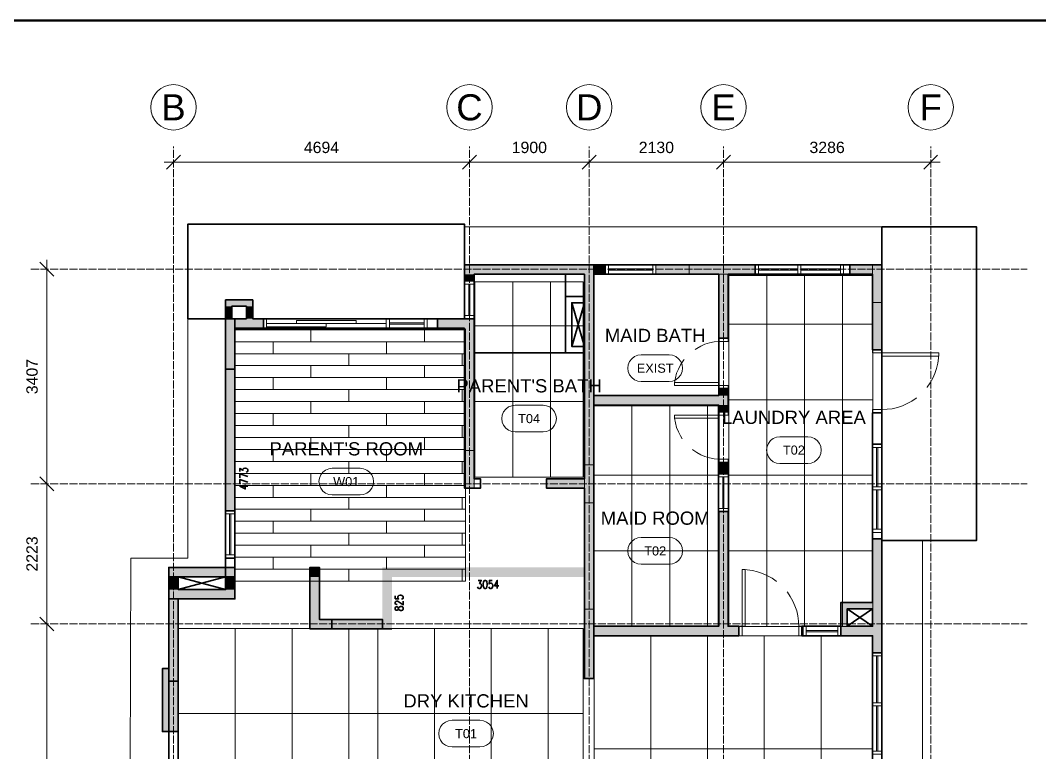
# Model space of a CAD drawing. Header units: millimetres. Extents: x 5 to 417, y 5 to 292.
# Drawn here: x 91.8 to 253.5, y 175.8 to 292 of the extents above; entities that cross this region are included whole.
import ezdxf
from ezdxf.enums import TextEntityAlignment as Align

# ---------------------------------------------------------------- set-up
doc = ezdxf.new("R2010")
doc.units = ezdxf.units.MM
doc.linetypes.add('DASHED', pattern=[1.524, 1.27, -0.254])
for name, color, linetype, lineweight in [('0-SHEET', 7, 'CONTINUOUS', 50), ('A-DOOR', 7, 'CONTINUOUS', 18), ('A-GRID', 8, 'DASHED', 13), ('A-GRID-TAG', 7, 'CONTINUOUS', 18), ('A-WALL', 250, 'CONTINUOUS', 35), ('A-WALL-FILL', 250, 'CONTINUOUS', 0), ('A-WALL-NEW', 5, 'CONTINUOUS', 35), ('A-WIND', 7, 'CONTINUOUS', 13), ('I-DIM', 5, 'CONTINUOUS', 13), ('I-FLOR', 8, 'CONTINUOUS', 9), ('I-ROOM', 7, 'CONTINUOUS', 13), ('I-TAG', 5, 'CONTINUOUS', 13)]:
    doc.layers.add(name, color=color, linetype=linetype, lineweight=lineweight)
doc.styles.get("Standard").update_dxf_attribs({"font": 'arial.ttf'})

msp = doc.modelspace()

# ---------------------------------------------------------------- hatches: boundary and pattern name
at = {"layer": 'A-WALL-FILL', "true_color": 0x4d4d4d}
h = msp.add_hatch(color=7, dxfattribs=at)
h.dxf.hatch_style = 1
h.paths.add_polyline_path([(182.78, 253.22), (162.28, 253.22), (182.78, 251.72), (182.78, 253.22)])
h = msp.add_hatch(color=7, dxfattribs=at)
h.dxf.hatch_style = 1
h.paths.add_polyline_path([(162.28, 253.22), (182.78, 251.72), (162.28, 251.72), (162.28, 253.22)])
h = msp.add_hatch(color=7, dxfattribs=at)
h.dxf.hatch_style = 1
h.paths.add_polyline_path([(184.62, 253.22), (182.78, 253.22), (184.62, 251.72), (184.62, 253.22)])
h = msp.add_hatch(color=7, dxfattribs=at)
h.dxf.hatch_style = 1
h.paths.add_polyline_path([(182.78, 253.22), (184.62, 251.72), (182.78, 251.72), (182.78, 253.22)])
h = msp.add_hatch(color=7, dxfattribs=at)
h.dxf.hatch_style = 1
h.paths.add_polyline_path([(197.88, 253.22), (192.62, 253.22), (197.88, 251.72), (197.88, 253.22)])
h = msp.add_hatch(color=7, dxfattribs=at)
h.dxf.hatch_style = 1
h.paths.add_polyline_path([(192.62, 253.22), (197.88, 251.72), (192.62, 251.72), (192.62, 253.22)])
h = msp.add_hatch(color=7, dxfattribs=at)
h.dxf.hatch_style = 1
h.paths.add_polyline_path([(208.37, 253.22), (197.88, 253.22), (208.37, 251.72), (208.37, 253.22)])
h = msp.add_hatch(color=7, dxfattribs=at)
h.dxf.hatch_style = 1
h.paths.add_polyline_path([(197.88, 253.22), (208.37, 251.72), (197.88, 251.72), (197.88, 253.22)])
h = msp.add_hatch(color=7, dxfattribs=at)
h.dxf.hatch_style = 1
h.paths.add_polyline_path([(226.97, 253.22), (223.37, 253.22), (226.97, 251.72), (226.97, 253.22)])
h = msp.add_hatch(color=7, dxfattribs=at)
h.dxf.hatch_style = 1
h.paths.add_polyline_path([(223.37, 253.22), (226.97, 251.72), (223.37, 251.72), (223.37, 253.22)])
h = msp.add_hatch(color=7, dxfattribs=at)
h.dxf.hatch_style = 1
h.paths.add_polyline_path([(228.47, 253.22), (226.97, 253.22), (228.47, 247.22), (228.47, 253.22)])
h = msp.add_hatch(color=7, dxfattribs=at)
h.dxf.hatch_style = 1
h.paths.add_polyline_path([(226.97, 253.22), (228.47, 247.22), (226.97, 247.22), (226.97, 253.22)])
h = msp.add_hatch(color=7, dxfattribs=at)
h.dxf.hatch_style = 1
h.paths.add_polyline_path([(163.78, 251.72), (162.28, 251.72), (163.78, 250.64), (163.78, 251.72)])
h = msp.add_hatch(color=7, dxfattribs=at)
h.dxf.hatch_style = 1
h.paths.add_polyline_path([(162.28, 251.72), (163.78, 250.64), (162.28, 250.64), (162.28, 251.72)])
h = msp.add_hatch(color=7, dxfattribs=at)
h.dxf.hatch_style = 1
h.paths.add_polyline_path([(182.78, 251.72), (181.28, 251.72), (182.78, 239.25), (182.78, 251.72)])
h = msp.add_hatch(color=7, dxfattribs=at)
h.dxf.hatch_style = 1
h.paths.add_polyline_path([(181.28, 251.72), (182.78, 239.25), (181.28, 239.25), (181.28, 251.72)])
h = msp.add_hatch(color=7, dxfattribs=at)
h.dxf.hatch_style = 1
h.paths.add_polyline_path([(204.07, 251.72), (202.57, 251.72), (204.07, 241.54), (204.07, 251.72)])
h = msp.add_hatch(color=7, dxfattribs=at)
h.dxf.hatch_style = 1
h.paths.add_polyline_path([(202.57, 251.72), (204.07, 241.54), (202.57, 241.54), (202.57, 251.72)])
h = msp.add_hatch(color=7, dxfattribs=at)
h.dxf.hatch_style = 1
h.paths.add_polyline_path([(128.67, 247.64), (124.35, 247.64), (128.67, 246.64), (128.67, 247.64)])
h = msp.add_hatch(color=7, dxfattribs=at)
h.dxf.hatch_style = 1
h.paths.add_polyline_path([(124.35, 247.64), (128.67, 246.64), (124.35, 246.64), (124.35, 247.64)])
h = msp.add_hatch(color=7, dxfattribs=at)
h.dxf.hatch_style = 1
h.paths.add_polyline_path([(125.35, 246.64), (124.35, 246.64), (125.35, 244.64), (125.35, 246.64)])
h = msp.add_hatch(color=7, dxfattribs=at)
h.dxf.hatch_style = 1
h.paths.add_polyline_path([(124.35, 246.64), (125.35, 244.64), (124.35, 244.64), (124.35, 246.64)])
h = msp.add_hatch(color=7, dxfattribs=at)
h.dxf.hatch_style = 1
h.paths.add_polyline_path([(128.67, 246.64), (127.67, 246.64), (128.67, 244.64), (128.67, 246.64)])
h = msp.add_hatch(color=7, dxfattribs=at)
h.dxf.hatch_style = 1
h.paths.add_polyline_path([(127.67, 246.64), (128.67, 244.64), (127.67, 244.64), (127.67, 246.64)])
h = msp.add_hatch(color=7, dxfattribs=at)
h.dxf.hatch_style = 1
h.paths.add_polyline_path([(228.47, 247.22), (226.97, 247.22), (228.47, 239.73), (228.47, 247.22)])
h = msp.add_hatch(color=7, dxfattribs=at)
h.dxf.hatch_style = 1
h.paths.add_polyline_path([(226.97, 247.22), (228.47, 239.73), (226.97, 239.73), (226.97, 247.22)])
h = msp.add_hatch(color=7, dxfattribs=at)
h.dxf.hatch_style = 1
h.paths.add_polyline_path([(130.35, 244.64), (124.35, 244.64), (130.35, 243.14), (130.35, 244.64)])
h = msp.add_hatch(color=7, dxfattribs=at)
h.dxf.hatch_style = 1
h.paths.add_polyline_path([(124.35, 244.64), (130.35, 243.14), (124.35, 243.14), (124.35, 244.64)])
h = msp.add_hatch(color=7, dxfattribs=at)
h.dxf.hatch_style = 1
h.paths.add_polyline_path([(124.35, 244.64), (124.35, 236.65), (125.85, 244.64), (124.35, 244.64)])
h = msp.add_hatch(color=7, dxfattribs=at)
h.dxf.hatch_style = 1
h.paths.add_polyline_path([(124.35, 236.65), (125.85, 244.64), (125.85, 236.65), (124.35, 236.65)])
h = msp.add_hatch(color=7, dxfattribs=at)
h.dxf.hatch_style = 1
h.paths.add_polyline_path([(163.78, 244.64), (157.98, 244.64), (163.78, 243.14), (163.78, 244.64)])
h = msp.add_hatch(color=7, dxfattribs=at)
h.dxf.hatch_style = 1
h.paths.add_polyline_path([(157.98, 244.64), (163.78, 243.14), (157.98, 243.14), (157.98, 244.64)])
h = msp.add_hatch(color=7, dxfattribs=at)
h.dxf.hatch_style = 1
h.paths.add_polyline_path([(125.85, 243.14), (124.35, 243.14), (125.85, 214.17), (125.85, 243.14)])
h = msp.add_hatch(color=7, dxfattribs=at)
h.dxf.hatch_style = 1
h.paths.add_polyline_path([(124.35, 243.14), (125.85, 214.17), (124.35, 214.17), (124.35, 243.14)])
h = msp.add_hatch(color=7, dxfattribs=at)
h.dxf.hatch_style = 1
h.paths.add_polyline_path([(163.78, 243.14), (162.28, 243.14), (163.78, 223.75), (163.78, 243.14)])
h = msp.add_hatch(color=7, dxfattribs=at)
h.dxf.hatch_style = 1
h.paths.add_polyline_path([(162.28, 243.14), (163.78, 223.75), (162.28, 223.75), (162.28, 243.14)])
h = msp.add_hatch(color=7, dxfattribs=at)
h.dxf.hatch_style = 1
h.paths.add_polyline_path([(182.78, 239.25), (181.28, 239.25), (182.78, 230.95), (182.78, 239.25)])
h = msp.add_hatch(color=7, dxfattribs=at)
h.dxf.hatch_style = 1
h.paths.add_polyline_path([(181.28, 239.25), (182.78, 230.95), (181.28, 230.95), (181.28, 239.25)])
h = msp.add_hatch(color=7, dxfattribs=at)
h.dxf.hatch_style = 1
h.paths.add_polyline_path([(204.07, 233.55), (202.57, 233.55), (204.07, 232.45), (204.07, 233.55)])
h = msp.add_hatch(color=7, dxfattribs=at)
h.dxf.hatch_style = 1
h.paths.add_polyline_path([(202.57, 233.55), (204.07, 232.45), (202.57, 232.45), (202.57, 233.55)])
h = msp.add_hatch(color=7, dxfattribs=at)
h.dxf.hatch_style = 1
h.paths.add_polyline_path([(204.07, 232.45), (182.78, 232.45), (204.07, 230.95), (204.07, 232.45)])
h = msp.add_hatch(color=7, dxfattribs=at)
h.dxf.hatch_style = 1
h.paths.add_polyline_path([(182.78, 232.45), (204.07, 230.95), (182.78, 230.95), (182.78, 232.45)])
h = msp.add_hatch(color=7, dxfattribs=at)
h.dxf.hatch_style = 1
h.paths.add_polyline_path([(182.78, 230.95), (181.28, 230.95), (182.78, 221.45), (182.78, 230.95)])
h = msp.add_hatch(color=7, dxfattribs=at)
h.dxf.hatch_style = 1
h.paths.add_polyline_path([(181.28, 230.95), (182.78, 221.45), (181.28, 221.45), (181.28, 230.95)])
h = msp.add_hatch(color=7, dxfattribs=at)
h.dxf.hatch_style = 1
h.paths.add_polyline_path([(204.07, 230.95), (202.57, 230.95), (204.07, 229.85), (204.07, 230.95)])
h = msp.add_hatch(color=7, dxfattribs=at)
h.dxf.hatch_style = 1
h.paths.add_polyline_path([(202.57, 230.95), (204.07, 229.85), (202.57, 229.85), (202.57, 230.95)])
h = msp.add_hatch(color=7, dxfattribs=at)
h.dxf.hatch_style = 1
h.paths.add_polyline_path([(163.78, 223.75), (162.28, 223.75), (163.78, 217.75), (163.78, 223.75)])
h = msp.add_hatch(color=7, dxfattribs=at)
h.dxf.hatch_style = 1
h.paths.add_polyline_path([(162.28, 223.75), (163.78, 217.75), (162.28, 217.75), (162.28, 223.75)])
h = msp.add_hatch(color=7, dxfattribs=at)
h.dxf.hatch_style = 1
h.paths.add_polyline_path([(204.07, 221.85), (202.57, 221.85), (204.07, 220.05), (204.07, 221.85)])
h = msp.add_hatch(color=7, dxfattribs=at)
h.dxf.hatch_style = 1
h.paths.add_polyline_path([(202.57, 221.85), (204.07, 220.05), (202.57, 220.05), (202.57, 221.85)])
h = msp.add_hatch(color=7, dxfattribs=at)
h.dxf.hatch_style = 1
h.paths.add_polyline_path([(182.78, 221.45), (181.28, 221.45), (182.78, 215.45), (182.78, 221.45)])
h = msp.add_hatch(color=7, dxfattribs=at)
h.dxf.hatch_style = 1
h.paths.add_polyline_path([(181.28, 221.45), (182.78, 215.45), (181.28, 215.45), (181.28, 221.45)])
h = msp.add_hatch(color=7, dxfattribs=at)
h.dxf.hatch_style = 1
h.paths.add_polyline_path([(181.28, 219.25), (175.28, 219.25), (181.28, 217.75), (181.28, 219.25)])
h = msp.add_hatch(color=7, dxfattribs=at)
h.dxf.hatch_style = 1
h.paths.add_polyline_path([(175.28, 219.25), (181.28, 217.75), (175.28, 217.75), (175.28, 219.25)])
h = msp.add_hatch(color=7, dxfattribs=at)
h.dxf.hatch_style = 1
h.paths.add_polyline_path([(182.78, 215.45), (181.28, 215.45), (182.78, 198.53), (182.78, 215.45)])
h = msp.add_hatch(color=7, dxfattribs=at)
h.dxf.hatch_style = 1
h.paths.add_polyline_path([(181.28, 215.45), (182.78, 198.53), (181.28, 198.53), (181.28, 215.45)])
h = msp.add_hatch(color=7, dxfattribs=at)
h.dxf.hatch_style = 1
h.paths.add_polyline_path([(204.07, 214.05), (202.57, 214.05), (204.07, 195.83), (204.07, 214.05)])
h = msp.add_hatch(color=7, dxfattribs=at)
h.dxf.hatch_style = 1
h.paths.add_polyline_path([(202.57, 214.05), (204.07, 195.83), (202.57, 195.83), (202.57, 214.05)])
h = msp.add_hatch(color=7, dxfattribs=at)
h.dxf.hatch_style = 1
h.paths.add_polyline_path([(228.47, 209.73), (226.97, 209.73), (228.47, 199.63), (228.47, 209.73)])
h = msp.add_hatch(color=7, dxfattribs=at)
h.dxf.hatch_style = 1
h.paths.add_polyline_path([(226.97, 209.73), (228.47, 199.63), (226.97, 199.63), (226.97, 209.73)])
h = msp.add_hatch(color=7, dxfattribs=at)
h.dxf.hatch_style = 1
h.paths.add_polyline_path([(125.85, 205.17), (115.35, 205.17), (125.85, 203.67), (125.85, 205.17)])
h = msp.add_hatch(color=7, dxfattribs=at)
h.dxf.hatch_style = 1
h.paths.add_polyline_path([(115.35, 205.17), (125.85, 203.67), (115.35, 203.67), (115.35, 205.17)])
h = msp.add_hatch(color=7, dxfattribs=at)
h.dxf.hatch_style = 1
h.paths.add_polyline_path([(116.85, 203.67), (115.35, 203.67), (116.85, 201.67), (116.85, 203.67)])
h = msp.add_hatch(color=7, dxfattribs=at)
h.dxf.hatch_style = 1
h.paths.add_polyline_path([(115.35, 203.67), (116.85, 201.67), (115.35, 201.67), (115.35, 203.67)])
h = msp.add_hatch(color=7, dxfattribs=at)
h.dxf.hatch_style = 1
h.paths.add_polyline_path([(125.85, 203.67), (124.35, 203.67), (125.85, 201.67), (125.85, 203.67)])
h = msp.add_hatch(color=7, dxfattribs=at)
h.dxf.hatch_style = 1
h.paths.add_polyline_path([(124.35, 203.67), (125.85, 201.67), (124.35, 201.67), (124.35, 203.67)])
h = msp.add_hatch(color=7, dxfattribs=at)
h.dxf.hatch_style = 1
h.paths.add_polyline_path([(125.85, 201.67), (115.35, 201.67), (125.85, 200.17), (125.85, 201.67)])
h = msp.add_hatch(color=7, dxfattribs=at)
h.dxf.hatch_style = 1
h.paths.add_polyline_path([(115.35, 201.67), (125.85, 200.17), (115.35, 200.17), (115.35, 201.67)])
h = msp.add_hatch(color=7, dxfattribs=at)
h.dxf.hatch_style = 1
h.paths.add_polyline_path([(116.85, 200.17), (115.35, 200.17), (116.85, 189.13), (116.85, 200.17)])
h = msp.add_hatch(color=7, dxfattribs=at)
h.dxf.hatch_style = 1
h.paths.add_polyline_path([(115.35, 200.17), (116.85, 189.13), (115.35, 189.13), (115.35, 200.17)])
h = msp.add_hatch(color=7, dxfattribs=at)
h.dxf.hatch_style = 1
h.paths.add_polyline_path([(228.47, 199.63), (221.97, 199.63), (228.47, 198.63), (228.47, 199.63)])
h = msp.add_hatch(color=7, dxfattribs=at)
h.dxf.hatch_style = 1
h.paths.add_polyline_path([(221.97, 199.63), (228.47, 198.63), (221.97, 198.63), (221.97, 199.63)])
h = msp.add_hatch(color=7, dxfattribs=at)
h.dxf.hatch_style = 1
h.paths.add_polyline_path([(182.78, 198.53), (181.28, 198.53), (182.78, 187.53), (182.78, 198.53)])
h = msp.add_hatch(color=7, dxfattribs=at)
h.dxf.hatch_style = 1
h.paths.add_polyline_path([(181.28, 198.53), (182.78, 187.53), (181.28, 187.53), (181.28, 198.53)])
h = msp.add_hatch(color=7, dxfattribs=at)
h.dxf.hatch_style = 1
h.paths.add_polyline_path([(222.97, 198.63), (221.97, 198.63), (222.97, 195.83), (222.97, 198.63)])
h = msp.add_hatch(color=7, dxfattribs=at)
h.dxf.hatch_style = 1
h.paths.add_polyline_path([(221.97, 198.63), (222.97, 195.83), (221.97, 195.83), (221.97, 198.63)])
h = msp.add_hatch(color=7, dxfattribs=at)
h.dxf.hatch_style = 1
h.paths.add_polyline_path([(228.47, 198.63), (226.97, 198.63), (228.47, 195.83), (228.47, 198.63)])
h = msp.add_hatch(color=7, dxfattribs=at)
h.dxf.hatch_style = 1
h.paths.add_polyline_path([(226.97, 198.63), (228.47, 195.83), (226.97, 195.83), (226.97, 198.63)])
h = msp.add_hatch(color=7, dxfattribs=at)
h.dxf.hatch_style = 1
h.paths.add_polyline_path([(141.24, 195.43), (149.24, 195.43), (141.24, 196.93), (141.24, 195.43)])
h = msp.add_hatch(color=7, dxfattribs=at)
h.dxf.hatch_style = 1
h.paths.add_polyline_path([(149.24, 195.43), (141.24, 196.93), (149.24, 196.93), (149.24, 195.43)])
h = msp.add_hatch(color=7, dxfattribs=at)
h.dxf.hatch_style = 1
h.paths.add_polyline_path([(205.79, 195.83), (182.78, 195.83), (205.79, 194.33), (205.79, 195.83)])
h = msp.add_hatch(color=7, dxfattribs=at)
h.dxf.hatch_style = 1
h.paths.add_polyline_path([(182.78, 195.83), (205.79, 194.33), (182.78, 194.33), (182.78, 195.83)])
h = msp.add_hatch(color=7, dxfattribs=at)
h.dxf.hatch_style = 1
h.paths.add_polyline_path([(228.47, 195.83), (221.97, 195.83), (228.47, 194.33), (228.47, 195.83)])
h = msp.add_hatch(color=7, dxfattribs=at)
h.dxf.hatch_style = 1
h.paths.add_polyline_path([(221.97, 195.83), (228.47, 194.33), (221.97, 194.33), (221.97, 195.83)])
h = msp.add_hatch(color=7, dxfattribs=at)
h.dxf.hatch_style = 1
h.paths.add_polyline_path([(228.47, 194.33), (226.97, 194.33), (228.47, 191.63), (228.47, 194.33)])
h = msp.add_hatch(color=7, dxfattribs=at)
h.dxf.hatch_style = 1
h.paths.add_polyline_path([(226.97, 194.33), (228.47, 191.63), (226.97, 191.63), (226.97, 194.33)])
h = msp.add_hatch(color=7, dxfattribs=at)
h.dxf.hatch_style = 1
h.paths.add_polyline_path([(115.35, 189.13), (114.35, 189.13), (115.35, 179.13), (115.35, 189.13)])
h = msp.add_hatch(color=7, dxfattribs=at)
h.dxf.hatch_style = 1
h.paths.add_polyline_path([(114.35, 189.13), (115.35, 179.13), (114.35, 179.13), (114.35, 189.13)])
h = msp.add_hatch(color=7, dxfattribs=at)
h.dxf.hatch_style = 1
h.paths.add_polyline_path([(116.85, 189.13), (115.35, 189.13), (116.85, 179.13), (116.85, 189.13)])
h = msp.add_hatch(color=7, dxfattribs=at)
h.dxf.hatch_style = 1
h.paths.add_polyline_path([(115.35, 189.13), (116.85, 179.13), (115.35, 179.13), (115.35, 189.13)])
h = msp.add_hatch(color=7, dxfattribs=at)
h.dxf.hatch_style = 1
h.paths.add_polyline_path([(116.85, 179.13), (116.85, 187.13), (115.35, 179.13), (116.85, 179.13)])
h = msp.add_hatch(color=7, dxfattribs=at)
h.dxf.hatch_style = 1
h.paths.add_polyline_path([(116.85, 187.13), (115.35, 179.13), (115.35, 187.13), (116.85, 187.13)])
at = {"layer": 'A-WALL-NEW', "true_color": 0x4554a5}
h = msp.add_hatch(color=7, dxfattribs=at)
h.dxf.hatch_style = 1
h.paths.add_polyline_path([(139.24, 205.17), (137.74, 205.17), (139.24, 203.67), (139.24, 205.17)])
h = msp.add_hatch(color=7, dxfattribs=at)
h.dxf.hatch_style = 1
h.paths.add_polyline_path([(137.74, 205.17), (139.24, 203.67), (137.74, 203.67), (137.74, 205.17)])
h = msp.add_hatch(color=7, dxfattribs=at)
h.dxf.hatch_style = 1
h.paths.add_polyline_path([(181.28, 205.17), (149.24, 205.17), (181.28, 203.67), (181.28, 205.17)])
h = msp.add_hatch(color=7, dxfattribs=at)
h.dxf.hatch_style = 1
h.paths.add_polyline_path([(149.24, 205.17), (181.28, 203.67), (149.24, 203.67), (149.24, 205.17)])
h = msp.add_hatch(color=7, dxfattribs=at)
h.dxf.hatch_style = 1
h.paths.add_polyline_path([(139.24, 203.67), (137.74, 203.67), (139.24, 196.93), (139.24, 203.67)])
h = msp.add_hatch(color=7, dxfattribs=at)
h.dxf.hatch_style = 1
h.paths.add_polyline_path([(137.74, 203.67), (139.24, 196.93), (137.74, 196.93), (137.74, 203.67)])
h = msp.add_hatch(color=7, dxfattribs=at)
h.dxf.hatch_style = 1
h.paths.add_polyline_path([(150.74, 203.67), (149.24, 203.67), (150.74, 195.43), (150.74, 203.67)])
h = msp.add_hatch(color=7, dxfattribs=at)
h.dxf.hatch_style = 1
h.paths.add_polyline_path([(149.24, 203.67), (150.74, 195.43), (149.24, 195.43), (149.24, 203.67)])
h = msp.add_hatch(color=7, dxfattribs=at)
h.dxf.hatch_style = 1
h.paths.add_polyline_path([(141.24, 196.93), (137.74, 196.93), (141.24, 195.43), (141.24, 196.93)])
h = msp.add_hatch(color=7, dxfattribs=at)
h.dxf.hatch_style = 1
h.paths.add_polyline_path([(137.74, 196.93), (141.24, 195.43), (137.74, 195.43), (137.74, 196.93)])

# ---------------------------------------------------------------- linework, layer by layer
at = {"layer": '0-SHEET'}
msp.add_lwpolyline([(5, 5), (415, 5), (415, 292), (5, 292)], close=True, dxfattribs=at)
at = {"layer": 'A-DOOR'}
for points in [[(184.62, 253.22), (192.62, 253.22), (192.62, 251.72), (184.62, 251.72), (184.62, 253.22)], [(185.12, 253.22), (184.62, 253.22), (184.62, 251.72), (185.12, 251.72), (185.12, 253.22)], [(192.12, 252.56), (185.12, 252.56)], [(192.12, 252.36), (185.12, 252.36)], [(192.62, 253.22), (192.12, 253.22), (192.12, 251.72), (192.62, 251.72), (192.62, 253.22)], [(208.37, 253.22), (222.37, 253.22), (222.37, 251.72), (208.37, 251.72), (208.37, 253.22)], [(208.87, 253.22), (208.37, 253.22), (208.37, 251.72), (208.87, 251.72), (208.87, 253.22)], [(215.11, 252.56), (208.87, 252.56)], [(215.11, 252.36), (208.87, 252.36)], [(215.61, 253.22), (215.11, 253.22), (215.11, 251.72), (215.61, 251.72), (215.61, 253.22)], [(221.87, 252.56), (215.61, 252.56)], [(221.87, 252.36), (215.61, 252.36)], [(222.37, 253.22), (221.87, 253.22), (221.87, 251.72), (222.37, 251.72), (222.37, 253.22)], [(162.28, 244.64), (162.28, 250.64), (163.78, 250.64), (163.78, 244.64), (162.28, 244.64)], [(162.28, 250.64), (162.28, 250.14), (163.78, 250.14), (163.78, 250.64), (162.28, 250.64)], [(162.92, 250.14), (162.92, 245.14)], [(163.12, 250.14), (163.12, 245.14)], [(130.35, 244.64), (130.35, 243.14), (156.34, 243.14), (156.34, 244.64), (130.35, 244.64)], [(130.85, 244.64), (130.35, 244.64), (130.35, 243.14), (130.85, 243.14), (130.85, 244.64)], [(145.08, 244.38), (145.08, 243.88), (135.59, 243.88), (135.59, 244.38), (145.08, 244.38)], [(150.34, 244.64), (149.84, 244.64), (149.84, 243.14), (150.34, 243.14), (150.34, 244.64)], [(156.34, 244.64), (155.84, 244.64), (155.84, 243.14), (156.34, 243.14), (156.34, 244.64)], [(162.28, 245.14), (162.28, 244.64), (163.78, 244.64), (163.78, 245.14), (162.28, 245.14)], [(149.84, 243.88), (130.85, 243.88)], [(140.34, 243.88), (140.34, 243.38), (130.85, 243.38), (130.85, 243.88), (140.34, 243.88)], [(150.34, 243.98), (155.84, 243.98)], [(150.34, 243.78), (155.84, 243.78)], [(202.57, 241.05), (201.83, 240.97), (201.11, 240.81), (200.39, 240.59), (199.72, 240.31), (199.08, 239.95), (198.84, 239.79)], [(204.07, 241.05), (204.07, 241.54), (202.57, 241.54), (202.57, 241.05), (204.07, 241.05)], [(226.97, 239.73), (226.97, 239.23), (228.47, 239.23), (228.47, 239.73), (226.97, 239.73)], [(197.1, 238.17), (196.92, 237.95), (196.52, 237.33), (196.18, 236.67), (195.9, 235.99), (195.7, 235.27), (195.58, 234.55)], [(228.47, 239.23), (228.47, 238.73), (237.47, 238.73), (237.47, 239.23), (228.47, 239.23)], [(235.61, 233.77), (235.65, 233.81), (236.11, 234.49), (236.53, 235.21), (236.85, 235.97), (237.13, 236.77), (237.31, 237.57), (237.43, 238.39), (237.47, 239.23)], [(202.57, 234.05), (202.57, 234.55), (195.58, 234.55), (195.58, 234.05), (202.57, 234.05)], [(204.07, 233.55), (204.07, 234.05), (202.57, 234.05), (202.57, 233.55), (204.07, 233.55)], [(228.47, 230.23), (229.29, 230.27), (230.11, 230.37), (230.93, 230.57), (231.71, 230.83), (232.47, 231.17), (233.21, 231.57), (233.89, 232.05), (233.93, 232.07)], [(204.07, 229.85), (204.07, 229.35), (202.57, 229.35), (202.57, 229.85), (204.07, 229.85)], [(226.97, 230.23), (226.97, 229.73), (228.47, 229.73), (228.47, 230.23), (226.97, 230.23)], [(202.57, 229.35), (202.57, 228.85), (195.58, 228.85), (195.58, 229.35), (202.57, 229.35)], [(196.8, 225.61), (196.52, 226.05), (196.18, 226.71), (195.9, 227.41), (195.7, 228.11), (195.58, 228.85)], [(228.47, 224.73), (228.47, 210.73), (226.97, 210.73), (226.97, 224.73), (228.47, 224.73)], [(228.47, 224.23), (228.47, 224.73), (226.97, 224.73), (226.97, 224.23), (228.47, 224.23)], [(202.57, 222.35), (201.83, 222.41), (201.11, 222.57), (200.39, 222.79), (199.72, 223.07), (199.08, 223.43), (198.46, 223.85), (198.44, 223.87)], [(227.61, 217.97), (227.61, 224.23)], [(227.81, 217.97), (227.81, 224.23)], [(204.07, 222.35), (204.07, 221.85), (202.57, 221.85), (202.57, 222.35), (204.07, 222.35)], [(202.57, 214.05), (202.57, 220.05), (204.07, 220.05), (204.07, 214.05), (202.57, 214.05)], [(202.57, 220.05), (202.57, 219.55), (204.07, 219.55), (204.07, 220.05), (202.57, 220.05)], [(203.21, 219.55), (203.21, 214.55)], [(203.41, 219.55), (203.41, 214.55)], [(228.47, 217.47), (228.47, 217.97), (226.97, 217.97), (226.97, 217.47), (228.47, 217.47)], [(227.61, 211.23), (227.61, 217.47)], [(227.81, 211.23), (227.81, 217.47)], [(124.35, 206.67), (124.35, 214.17), (125.85, 214.17), (125.85, 206.67), (124.35, 206.67)], [(124.35, 214.17), (124.35, 213.67), (125.85, 213.67), (125.85, 214.17), (124.35, 214.17)], [(124.99, 213.67), (124.99, 207.17)], [(125.19, 213.67), (125.19, 207.17)], [(202.57, 214.55), (202.57, 214.05), (204.07, 214.05), (204.07, 214.55), (202.57, 214.55)], [(228.47, 210.73), (228.47, 211.23), (226.97, 211.23), (226.97, 210.73), (228.47, 210.73)], [(124.35, 207.17), (124.35, 206.67), (125.85, 206.67), (125.85, 207.17), (124.35, 207.17)], [(206.29, 195.83), (206.79, 195.83), (206.79, 204.83), (206.29, 204.83), (206.29, 195.83)], [(211.75, 202.97), (211.71, 203.01), (211.03, 203.47), (210.29, 203.87), (209.53, 204.21), (208.75, 204.47), (207.93, 204.67), (207.11, 204.79), (206.29, 204.83)], [(215.29, 195.83), (215.25, 196.65), (215.13, 197.47), (214.95, 198.29), (214.67, 199.07), (214.35, 199.83), (213.93, 200.55), (213.47, 201.25), (213.43, 201.29)], [(205.79, 194.33), (206.29, 194.33), (206.29, 195.83), (205.79, 195.83), (205.79, 194.33)], [(215.29, 194.33), (215.79, 194.33), (215.79, 195.83), (215.29, 195.83), (215.29, 194.33)], [(221.97, 194.33), (215.97, 194.33), (215.97, 195.83), (221.97, 195.83), (221.97, 194.33)], [(215.97, 194.33), (216.47, 194.33), (216.47, 195.83), (215.97, 195.83), (215.97, 194.33)], [(221.47, 194.33), (221.97, 194.33), (221.97, 195.83), (221.47, 195.83), (221.47, 194.33)], [(216.47, 195.17), (221.47, 195.17)], [(216.47, 194.97), (221.47, 194.97)], [(228.47, 191.63), (228.47, 167.62), (226.97, 167.62), (226.97, 191.63), (228.47, 191.63)], [(228.47, 191.13), (228.47, 191.63), (226.97, 191.63), (226.97, 191.13), (228.47, 191.13)], [(227.61, 183.71), (227.61, 191.13)], [(227.81, 183.71), (227.81, 191.13)], [(228.47, 183.21), (228.47, 183.71), (226.97, 183.71), (226.97, 183.21), (228.47, 183.21)], [(227.61, 176.04), (227.61, 183.21)], [(227.81, 176.04), (227.81, 183.21)], [(228.47, 175.54), (228.47, 176.04), (226.97, 176.04), (226.97, 175.54), (228.47, 175.54)]]:
    msp.add_lwpolyline(points, dxfattribs=at)
at = {"layer": 'A-GRID'}
for p, q in [((116.1, 37), (116.1, 272)), ((163.04, 37), (163.04, 272)), ((182.04, 37), (182.04, 272)), ((203.34, 37), (203.34, 272)), ((236.2, 37), (236.2, 272)), ((93.5, 252.5), (251.5, 252.5)), ((93.5, 218.43), (251.5, 218.43)), ((93.5, 196.2), (251.5, 196.2))]:
    msp.add_line(p, q, dxfattribs=at)
at = {"layer": 'A-GRID-TAG'}
for centre in [(116.1, 278.2), (163.04, 278.2), (182.04, 278.2), (203.34, 278.2), (236.2, 278.2)]:
    msp.add_circle(centre, 3.6, dxfattribs=at)
at = {"layer": 'A-WALL'}
for points in [[(162.28, 244.64), (162.28, 259.64), (124.35, 259.64), (118.35, 259.64), (118.35, 244.64), (124.35, 244.64)], [(162.28, 259.22), (162.28, 253.22)], [(228.47, 259.22), (228.47, 209.47), (243.47, 209.47), (243.47, 259.22), (228.47, 259.22)], [(181.28, 195.43), (181.28, 217.75), (175.28, 217.75), (175.28, 219.25), (181.28, 219.25), (181.28, 239.25), (181.28, 251.72), (163.78, 251.72), (163.78, 250.64), (162.28, 250.64), (162.28, 251.72), (162.28, 253.22), (178.28, 253.22), (181.28, 253.22), (182.78, 253.22), (182.78, 195.91)], [(182.78, 189.33), (182.78, 194.33), (205.79, 194.33), (205.79, 195.83), (204.07, 195.83), (204.07, 214.05), (202.57, 214.05), (202.57, 195.83), (182.78, 195.83), (182.78, 230.95), (202.57, 230.95), (202.57, 229.85), (204.07, 229.85), (204.07, 233.55), (202.57, 233.55), (202.57, 232.45), (182.78, 232.45), (182.78, 251.72), (202.57, 251.72), (202.57, 241.54), (204.07, 241.54), (204.07, 251.72), (208.37, 251.72), (208.37, 253.22), (182.78, 253.22), (182.78, 251.72)], [(208.37, 251.72), (223.37, 251.72), (223.37, 253.22), (208.37, 253.22), (208.37, 251.72)], [(223.37, 253.22), (223.37, 251.72), (226.97, 251.72), (226.97, 239.73), (228.47, 239.73), (228.47, 251.72), (228.47, 253.22), (223.37, 253.22)], [(162.28, 244.64), (163.78, 244.64), (163.78, 250.64), (162.28, 250.64), (162.28, 244.64)], [(181.28, 251.72), (178.28, 251.72), (178.28, 239.25), (181.28, 239.25)], [(125.67, 214.17), (124.35, 214.17), (124.35, 247.64), (125.85, 247.64), (128.67, 247.64), (128.67, 244.64), (130.35, 244.64), (130.35, 243.14), (125.85, 243.14), (125.85, 214.17), (125.85, 206.67), (124.35, 206.67), (124.35, 214.17), (125.85, 214.17)], [(181.28, 248.18), (178.28, 248.18)], [(127.67, 246.64), (125.35, 246.64), (125.35, 244.64), (127.67, 244.64), (127.67, 246.64)], [(181.28, 247.18), (179.28, 247.18), (179.28, 240.25), (181.28, 240.25)], [(179.28, 247.18), (181.28, 240.25)], [(179.28, 240.25), (181.28, 247.18)], [(124.35, 236.65), (124.35, 244.64), (125.85, 244.64), (125.85, 236.65), (124.35, 236.65)], [(130.35, 243.14), (157.98, 243.14), (157.98, 244.64), (130.35, 244.64), (130.35, 243.14)], [(162.28, 243.14), (157.98, 243.14), (157.98, 244.64), (162.28, 244.64), (163.78, 244.64), (163.78, 243.14), (163.78, 219.25), (164.78, 219.25), (164.78, 217.75), (163.78, 217.75), (162.28, 217.75), (162.28, 243.14)], [(202.57, 233.55), (202.57, 241.54)], [(178.28, 239.25), (163.78, 239.25)], [(202.57, 221.85), (202.57, 229.85)], [(226.97, 229.73), (228.47, 229.73), (228.47, 224.73), (226.97, 224.73), (226.97, 229.73)], [(226.97, 224.73), (228.47, 224.73), (228.47, 209.73), (226.97, 209.73), (226.97, 224.73)], [(204.07, 221.85), (202.57, 221.85), (202.57, 220.05), (204.07, 220.05), (204.07, 221.85)], [(126.63, 220.39), (126.63, 220.89), (127.11, 220.61), (127.11, 220.75), (127.17, 220.85), (127.23, 220.89), (127.41, 220.93), (127.53, 220.93), (127.71, 220.89), (127.83, 220.79), (127.89, 220.67), (127.89, 220.53), (127.83, 220.39), (127.77, 220.35), (127.65, 220.31)], [(126.63, 219.41), (126.63, 220.03), (127.89, 219.59)], [(126.63, 218.51), (126.63, 219.15), (127.89, 218.69)], [(127.89, 218.07), (126.63, 218.07), (127.47, 217.63), (127.47, 218.29)], [(226.97, 209.73), (226.97, 199.63), (221.97, 199.63), (221.97, 195.83), (221.97, 194.33), (226.97, 194.33), (226.97, 191.63), (228.47, 191.63), (228.47, 209.73), (226.97, 209.73)], [(125.85, 205.17), (125.85, 206.67), (124.35, 206.67), (124.35, 203.67)], [(115.35, 200.17), (125.85, 200.17), (125.85, 205.17), (115.35, 205.17), (115.35, 200.17)], [(149.24, 196.93), (139.24, 196.93), (139.24, 203.67), (139.24, 205.17), (137.74, 205.17), (137.74, 203.67)], [(115.35, 179.13), (116.85, 179.13), (116.85, 200.17), (125.85, 200.17), (125.85, 203.67), (115.35, 203.67), (115.35, 179.13), (116.85, 179.13)], [(124.35, 203.67), (116.85, 201.67), (116.85, 203.67), (124.35, 203.67), (124.35, 201.67), (116.85, 201.67)], [(124.35, 201.67), (116.85, 203.67)], [(137.74, 203.67), (137.74, 195.43), (150.74, 195.43)], [(164.42, 203.11), (164.92, 203.11), (164.64, 202.63), (164.78, 202.63), (164.86, 202.57), (164.92, 202.51), (164.96, 202.33), (164.96, 202.21), (164.92, 202.03), (164.82, 201.91), (164.68, 201.85), (164.56, 201.85), (164.42, 201.91), (164.38, 201.97), (164.34, 202.09)], [(165.5, 203.11), (165.36, 203.05), (165.28, 202.87), (165.22, 202.57), (165.22, 202.39), (165.28, 202.09), (165.36, 201.91), (165.5, 201.85), (165.58, 201.85), (165.72, 201.91), (165.8, 202.09), (165.86, 202.39), (165.86, 202.57), (165.8, 202.87), (165.72, 203.05), (165.58, 203.11), (165.5, 203.11)], [(166.66, 203.11), (166.2, 203.11), (166.16, 202.57), (166.2, 202.63), (166.34, 202.69), (166.48, 202.69), (166.6, 202.63), (166.7, 202.51), (166.74, 202.33), (166.74, 202.21), (166.7, 202.03), (166.6, 201.91), (166.48, 201.85), (166.34, 201.85), (166.2, 201.91), (166.16, 201.97), (166.12, 202.09)], [(167.46, 201.85), (167.46, 203.11), (167.02, 202.27), (167.68, 202.27)], [(151.26, 200.67), (151.26, 200.21), (151.8, 200.17), (151.74, 200.21), (151.68, 200.35), (151.68, 200.49), (151.74, 200.61), (151.86, 200.71), (152.04, 200.75), (152.16, 200.75), (152.34, 200.71), (152.46, 200.61), (152.52, 200.49), (152.52, 200.35), (152.46, 200.21), (152.4, 200.17), (152.28, 200.13)], [(151.56, 199.27), (151.5, 199.27), (151.38, 199.33), (151.32, 199.37), (151.26, 199.45), (151.26, 199.63), (151.32, 199.73), (151.38, 199.77), (151.5, 199.81), (151.62, 199.81), (151.74, 199.77), (151.92, 199.69), (152.52, 199.23), (152.52, 199.85)], [(151.26, 198.57), (151.32, 198.43), (151.44, 198.39), (151.56, 198.39), (151.68, 198.43), (151.74, 198.51), (151.8, 198.69), (151.86, 198.83), (151.98, 198.93), (152.1, 198.97), (152.28, 198.97), (152.4, 198.93), (152.46, 198.87), (152.52, 198.75), (152.52, 198.57), (152.46, 198.43), (152.4, 198.39), (152.28, 198.35), (152.1, 198.35), (151.98, 198.39), (151.86, 198.47), (151.8, 198.61), (151.74, 198.79), (151.68, 198.87), (151.56, 198.93), (151.44, 198.93), (151.32, 198.87), (151.26, 198.75), (151.26, 198.57)], [(226.97, 198.63), (222.97, 195.83), (222.97, 198.63), (226.97, 198.63), (226.97, 195.83), (222.97, 195.83)], [(226.97, 195.83), (222.97, 198.63)], [(149.24, 195.43), (141.24, 195.43), (141.24, 196.93), (149.24, 196.93), (149.24, 195.43)], [(181.28, 195.43), (181.28, 187.53), (182.78, 187.53), (182.78, 194.33), (182.78, 196.93)], [(221.97, 194.33), (221.97, 195.83), (215.77, 195.83), (215.77, 194.33), (221.97, 194.33)], [(226.97, 191.63), (228.47, 191.63), (228.47, 167.62), (226.97, 167.62), (226.97, 191.63)], [(115.35, 179.13), (115.35, 189.13), (114.35, 189.13), (114.35, 179.13), (115.35, 179.13)], [(116.85, 187.13), (116.85, 179.13), (115.35, 179.13), (115.35, 187.13), (116.85, 187.13)], [(115.35, 164.12), (116.85, 164.12), (116.85, 179.13), (115.35, 179.13), (115.35, 164.12)]]:
    msp.add_lwpolyline(points, dxfattribs=at)
at = {"layer": 'A-WIND'}
for points in [[(228.47, 259.22), (162.28, 259.22)], [(197.88, 253.22), (208.37, 253.22), (208.37, 251.72), (197.88, 251.72), (197.88, 253.22)], [(228.47, 253.22), (228.47, 247.22), (226.97, 247.22), (226.97, 253.22), (228.47, 253.22)], [(118.35, 244.64), (118.35, 206.67), (115.35, 206.67), (109.35, 206.67), (109.17, 156.18), (115.35, 156.18)], [(163.78, 223.75), (163.78, 217.75), (162.28, 217.75), (162.28, 223.75), (163.78, 223.75)], [(182.78, 221.45), (182.78, 215.45), (181.28, 215.45), (181.28, 221.45), (182.78, 221.45)], [(236.95, 111.39), (242.95, 111.39), (242.95, 157.58), (242.95, 163.58), (234.91, 163.58), (234.91, 209.47), (228.47, 209.47)], [(115.35, 205.17), (125.85, 205.17), (125.85, 203.67), (115.35, 203.67), (115.35, 205.17)], [(182.78, 198.53), (182.78, 187.53), (181.28, 187.53), (181.28, 198.53), (182.78, 198.53)]]:
    msp.add_lwpolyline(points, dxfattribs=at)
at = {"layer": 'I-DIM'}
for p, q in [((115, 268.4), (117.2, 270.6)), ((161.94, 268.4), (164.14, 270.6)), ((161.94, 268.4), (164.14, 270.6)), ((180.94, 268.4), (183.14, 270.6)), ((180.94, 268.4), (183.14, 270.6)), ((202.24, 268.4), (204.44, 270.6)), ((202.24, 268.4), (204.44, 270.6)), ((235.1, 268.4), (237.3, 270.6)), ((114.6, 269.5), (164.54, 269.5)), ((161.54, 269.5), (183.54, 269.5)), ((180.54, 269.5), (204.84, 269.5)), ((201.84, 269.5), (237.7, 269.5)), ((96, 216.93), (96, 254)), ((97.1, 251.4), (94.9, 253.6)), ((96, 194.7), (96, 219.93)), ((97.1, 217.33), (94.9, 219.53)), ((97.1, 217.33), (94.9, 219.53)), ((97.1, 195.1), (94.9, 197.3)), ((97.1, 195.1), (94.9, 197.3)), ((96, 138.1), (96, 197.7))]:
    msp.add_line(p, q, dxfattribs=at)
at = {"layer": 'I-FLOR', "color": 6}
for p, q in [((204.2, 195.8), (204.2, 251.5)), ((210.2, 195.8), (210.2, 251.5)), ((216.2, 195.8), (216.2, 251.5)), ((222.2, 195.8), (222.2, 251.5)), ((204.2, 243.8), (227, 243.8)), ((204.2, 231.8), (227, 231.8)), ((182.8, 195.8), (182.8, 230.8)), ((188.8, 195.8), (188.8, 230.8)), ((194.8, 195.8), (194.8, 230.8)), ((200.8, 195.8), (200.8, 230.8)), ((182.8, 219.8), (202.5, 219.8)), ((204.2, 219.8), (227, 219.8)), ((182.8, 207.8), (202.5, 207.8)), ((204.2, 207.8), (227, 207.8)), ((182.8, 195.8), (202.5, 195.8)), ((204.2, 195.8), (227, 195.8))]:
    msp.add_line(p, q, dxfattribs=at)
at = {"layer": 'I-FLOR', "color": 30}
for p, q in [((163.9, 219.5), (163.9, 250.5)), ((169.9, 219.5), (169.9, 250.5)), ((175.9, 219.5), (175.9, 250.5)), ((163.9, 243.5), (181.1, 243.5)), ((163.9, 231.5), (181.1, 231.5)), ((163.9, 219.5), (181.1, 219.5))]:
    msp.add_line(p, q, dxfattribs=at)
at = {"layer": 'I-FLOR', "color": 3}
for p, q in [((125.9, 242.9), (125.9, 243)), ((125.9, 242.9), (162.4, 242.9)), ((137.9, 241), (137.9, 242.9)), ((143.9, 242.9), (143.9, 243)), ((155.9, 241), (155.9, 242.9)), ((161.9, 242.9), (161.9, 243)), ((125.9, 241), (162.4, 241)), ((131.9, 239.1), (131.9, 241)), ((149.9, 239.1), (149.9, 241)), ((125.9, 237.2), (125.9, 239.1)), ((125.9, 239.1), (162.4, 239.1)), ((143.9, 237.2), (143.9, 239.1)), ((161.9, 237.2), (161.9, 239.1)), ((125.9, 237.2), (162.4, 237.2)), ((137.9, 235.3), (137.9, 237.2)), ((155.9, 235.3), (155.9, 237.2)), ((125.9, 235.3), (162.4, 235.3)), ((131.9, 233.4), (131.9, 235.3)), ((149.9, 233.4), (149.9, 235.3)), ((125.9, 231.5), (125.9, 233.4)), ((125.9, 233.4), (162.4, 233.4)), ((143.9, 231.5), (143.9, 233.4)), ((161.9, 231.5), (161.9, 233.4)), ((125.9, 231.5), (162.4, 231.5)), ((137.9, 229.6), (137.9, 231.5)), ((155.9, 229.6), (155.9, 231.5)), ((125.9, 229.6), (162.4, 229.6)), ((131.9, 227.7), (131.9, 229.6)), ((149.9, 227.7), (149.9, 229.6)), ((125.9, 225.8), (125.9, 227.7)), ((125.9, 227.7), (162.4, 227.7)), ((143.9, 225.8), (143.9, 227.7)), ((161.9, 225.8), (161.9, 227.7)), ((125.9, 225.8), (162.4, 225.8)), ((137.9, 223.9), (137.9, 225.8)), ((155.9, 223.9), (155.9, 225.8)), ((125.9, 223.9), (162.4, 223.9)), ((131.9, 222), (131.9, 223.9)), ((149.9, 222), (149.9, 223.9)), ((125.9, 220.1), (125.9, 222)), ((125.9, 222), (162.4, 222)), ((143.9, 220.1), (143.9, 222)), ((161.9, 220.1), (161.9, 222)), ((125.9, 220.1), (162.4, 220.1)), ((137.9, 218.2), (137.9, 220.1)), ((155.9, 218.2), (155.9, 220.1)), ((125.9, 218.2), (162.4, 218.2)), ((131.9, 216.3), (131.9, 218.2)), ((149.9, 216.3), (149.9, 218.2)), ((125.9, 214.4), (125.9, 216.3)), ((125.9, 216.3), (162.4, 216.3)), ((143.9, 214.4), (143.9, 216.3)), ((161.9, 214.4), (161.9, 216.3)), ((125.9, 214.4), (162.4, 214.4)), ((137.9, 212.5), (137.9, 214.4)), ((155.9, 212.5), (155.9, 214.4)), ((125.9, 212.5), (162.4, 212.5)), ((131.9, 210.6), (131.9, 212.5)), ((149.9, 210.6), (149.9, 212.5)), ((125.9, 208.7), (125.9, 210.6)), ((125.9, 210.6), (162.4, 210.6)), ((143.9, 208.7), (143.9, 210.6)), ((161.9, 208.7), (161.9, 210.6)), ((125.9, 208.7), (162.4, 208.7)), ((137.9, 206.8), (137.9, 208.7)), ((155.9, 206.8), (155.9, 208.7)), ((125.9, 206.8), (162.4, 206.8)), ((131.9, 204.9), (131.9, 206.8)), ((149.9, 204.9), (149.9, 206.8)), ((125.9, 203), (125.9, 204.9)), ((125.9, 204.9), (162.4, 204.9)), ((143.9, 203), (143.9, 204.9)), ((161.9, 203), (161.9, 204.9)), ((125.9, 203), (162.4, 203))]:
    msp.add_line(p, q, dxfattribs=at)
at = {"layer": 'I-FLOR', "color": 5}
for p, q in [((116.9, 146), (116.9, 195.5)), ((125.9, 146), (125.9, 195.5)), ((134.9, 146), (134.9, 195.5)), ((143.9, 146), (143.9, 195.5)), ((148.5, 146), (148.5, 195.5)), ((157.5, 146), (157.5, 195.5)), ((166.5, 146), (166.5, 195.5)), ((175.5, 146), (175.5, 195.5)), ((182.8, 140.4), (182.8, 194.3)), ((191.8, 140.4), (191.8, 194.3)), ((200.8, 140.4), (200.8, 194.3)), ((209.8, 140.4), (209.8, 194.3)), ((218.8, 140.4), (218.8, 194.3)), ((116.9, 182), (148.5, 182)), ((148.5, 182), (181.1, 182)), ((182.8, 176.4), (227, 176.4))]:
    msp.add_line(p, q, dxfattribs=at)
at = {"layer": 'I-FLOR', "color": 6}
for points in [[(204.2, 195.8), (227, 195.8), (227, 251.5), (204.2, 251.5)], [(182.8, 195.8), (202.5, 195.8), (202.5, 230.8), (182.8, 230.8)]]:
    msp.add_lwpolyline(points, close=True, dxfattribs=at)
at = {"layer": 'I-FLOR', "color": 30}
msp.add_lwpolyline([(163.9, 219.5), (181.1, 219.5), (181.1, 250.5), (163.9, 250.5)], close=True, dxfattribs=at)
at = {"layer": 'I-FLOR', "color": 3}
msp.add_lwpolyline([(125.9, 203), (162.4, 203), (162.4, 243), (125.9, 243)], close=True, dxfattribs=at)
at = {"layer": 'I-FLOR', "color": 5}
for points in [[(116.9, 146), (148.5, 146), (148.5, 195.5), (116.9, 195.5)], [(148.5, 146), (181.1, 146), (181.1, 195.5), (148.5, 195.5)], [(182.8, 140.4), (227, 140.4), (227, 194.3), (182.8, 194.3)]]:
    msp.add_lwpolyline(points, close=True, dxfattribs=at)
at = {"layer": 'I-TAG'}
for points in [[(190.29, 238.93), (189.74, 238.85), (189.23, 238.64), (188.79, 238.3), (188.45, 237.86), (188.24, 237.35), (188.16, 236.8), (188.24, 236.25), (188.45, 235.74), (188.79, 235.3), (189.23, 234.96), (189.74, 234.75), (190.29, 234.68), (194.71, 234.68), (195.26, 234.75), (195.77, 234.96), (196.21, 235.3), (196.55, 235.74), (196.76, 236.25), (196.84, 236.8), (196.76, 237.35), (196.55, 237.86), (196.21, 238.3), (195.77, 238.64), (195.26, 238.85), (194.71, 238.93)], [(170.29, 230.93), (169.74, 230.85), (169.23, 230.64), (168.79, 230.3), (168.45, 229.86), (168.24, 229.35), (168.16, 228.8), (168.24, 228.25), (168.45, 227.74), (168.79, 227.3), (169.23, 226.96), (169.74, 226.75), (170.29, 226.68), (174.71, 226.68), (175.26, 226.75), (175.77, 226.96), (176.21, 227.3), (176.55, 227.74), (176.76, 228.25), (176.84, 228.8), (176.76, 229.35), (176.55, 229.86), (176.21, 230.3), (175.77, 230.64), (175.26, 230.85), (174.71, 230.93)], [(212.29, 225.93), (211.74, 225.85), (211.23, 225.64), (210.79, 225.3), (210.45, 224.86), (210.24, 224.35), (210.16, 223.8), (210.24, 223.25), (210.45, 222.74), (210.79, 222.3), (211.23, 221.96), (211.74, 221.75), (212.29, 221.68), (216.71, 221.68), (217.26, 221.75), (217.77, 221.96), (218.21, 222.3), (218.55, 222.74), (218.76, 223.25), (218.84, 223.8), (218.76, 224.35), (218.55, 224.86), (218.21, 225.3), (217.77, 225.64), (217.26, 225.85), (216.71, 225.93)], [(141.29, 220.93), (140.74, 220.85), (140.23, 220.64), (139.79, 220.3), (139.45, 219.86), (139.24, 219.35), (139.16, 218.8), (139.24, 218.25), (139.45, 217.74), (139.79, 217.3), (140.23, 216.96), (140.74, 216.75), (141.29, 216.68), (145.71, 216.68), (146.26, 216.75), (146.77, 216.96), (147.21, 217.3), (147.55, 217.74), (147.76, 218.25), (147.84, 218.8), (147.76, 219.35), (147.55, 219.86), (147.21, 220.3), (146.77, 220.64), (146.26, 220.85), (145.71, 220.93)], [(190.29, 209.93), (189.74, 209.85), (189.23, 209.64), (188.79, 209.3), (188.45, 208.86), (188.24, 208.35), (188.16, 207.8), (188.24, 207.25), (188.45, 206.74), (188.79, 206.3), (189.23, 205.96), (189.74, 205.75), (190.29, 205.68), (194.71, 205.68), (195.26, 205.75), (195.77, 205.96), (196.21, 206.3), (196.55, 206.74), (196.76, 207.25), (196.84, 207.8), (196.76, 208.35), (196.55, 208.86), (196.21, 209.3), (195.77, 209.64), (195.26, 209.85), (194.71, 209.93)], [(160.29, 180.93), (159.74, 180.85), (159.23, 180.64), (158.79, 180.3), (158.45, 179.86), (158.24, 179.35), (158.16, 178.8), (158.24, 178.25), (158.45, 177.74), (158.79, 177.3), (159.23, 176.96), (159.74, 176.75), (160.29, 176.68), (164.71, 176.68), (165.26, 176.75), (165.77, 176.96), (166.21, 177.3), (166.55, 177.74), (166.76, 178.25), (166.84, 178.8), (166.76, 179.35), (166.55, 179.86), (166.21, 180.3), (165.77, 180.64), (165.26, 180.85), (164.71, 180.93)]]:
    msp.add_lwpolyline(points, close=True, dxfattribs=at)

# ---------------------------------------------------------------- texts
at = {"layer": 'A-GRID-TAG'}
for s, p in [('B', (116.1, 278.2)), ('C', (163.04, 278.2)), ('D', (182.04, 278.2)), ('E', (203.34, 278.2)), ('F', (236.2, 278.2))]:
    msp.add_text(s, height=4.14, dxfattribs=at).set_placement(p, align=Align.MIDDLE_CENTER)
at = {"layer": 'I-DIM'}
for s, p in [('4694', (139.57, 270.4)), ('1900', (172.54, 270.4)), ('2130', (192.69, 270.4)), ('3286', (219.77, 270.4))]:
    msp.add_text(s, height=1.8, dxfattribs=at).set_placement(p, align=Align.BOTTOM_CENTER)
for s, p in [('3407', (95.1, 235.47)), ('2223', (95.1, 207.31))]:
    msp.add_text(s, height=1.8, rotation=90, dxfattribs=at).set_placement(p, align=Align.BOTTOM_CENTER)
at = {"layer": 'I-ROOM'}
for s, p in [('MAID BATH', (192.5, 242)), ("PARENT'S BATH", (172.5, 234)), ('LAUNDRY AREA', (214.5, 229)), ("PARENT'S ROOM", (143.5, 224)), ('MAID ROOM', (192.5, 213)), ('DRY KITCHEN', (162.5, 184))]:
    msp.add_text(s, height=2.1, dxfattribs=at).set_placement(p, align=Align.MIDDLE_CENTER)
at = {"layer": 'I-TAG'}
for s, p in [('EXIST', (192.5, 236.8)), ('T04', (172.5, 228.8)), ('T02', (214.5, 223.8)), ('W01', (143.5, 218.8)), ('T02', (192.5, 207.8)), ('T01', (162.5, 178.8))]:
    msp.add_text(s, height=1.445, dxfattribs=at).set_placement(p, align=Align.MIDDLE_CENTER)

doc.saveas('drawing.dxf')
